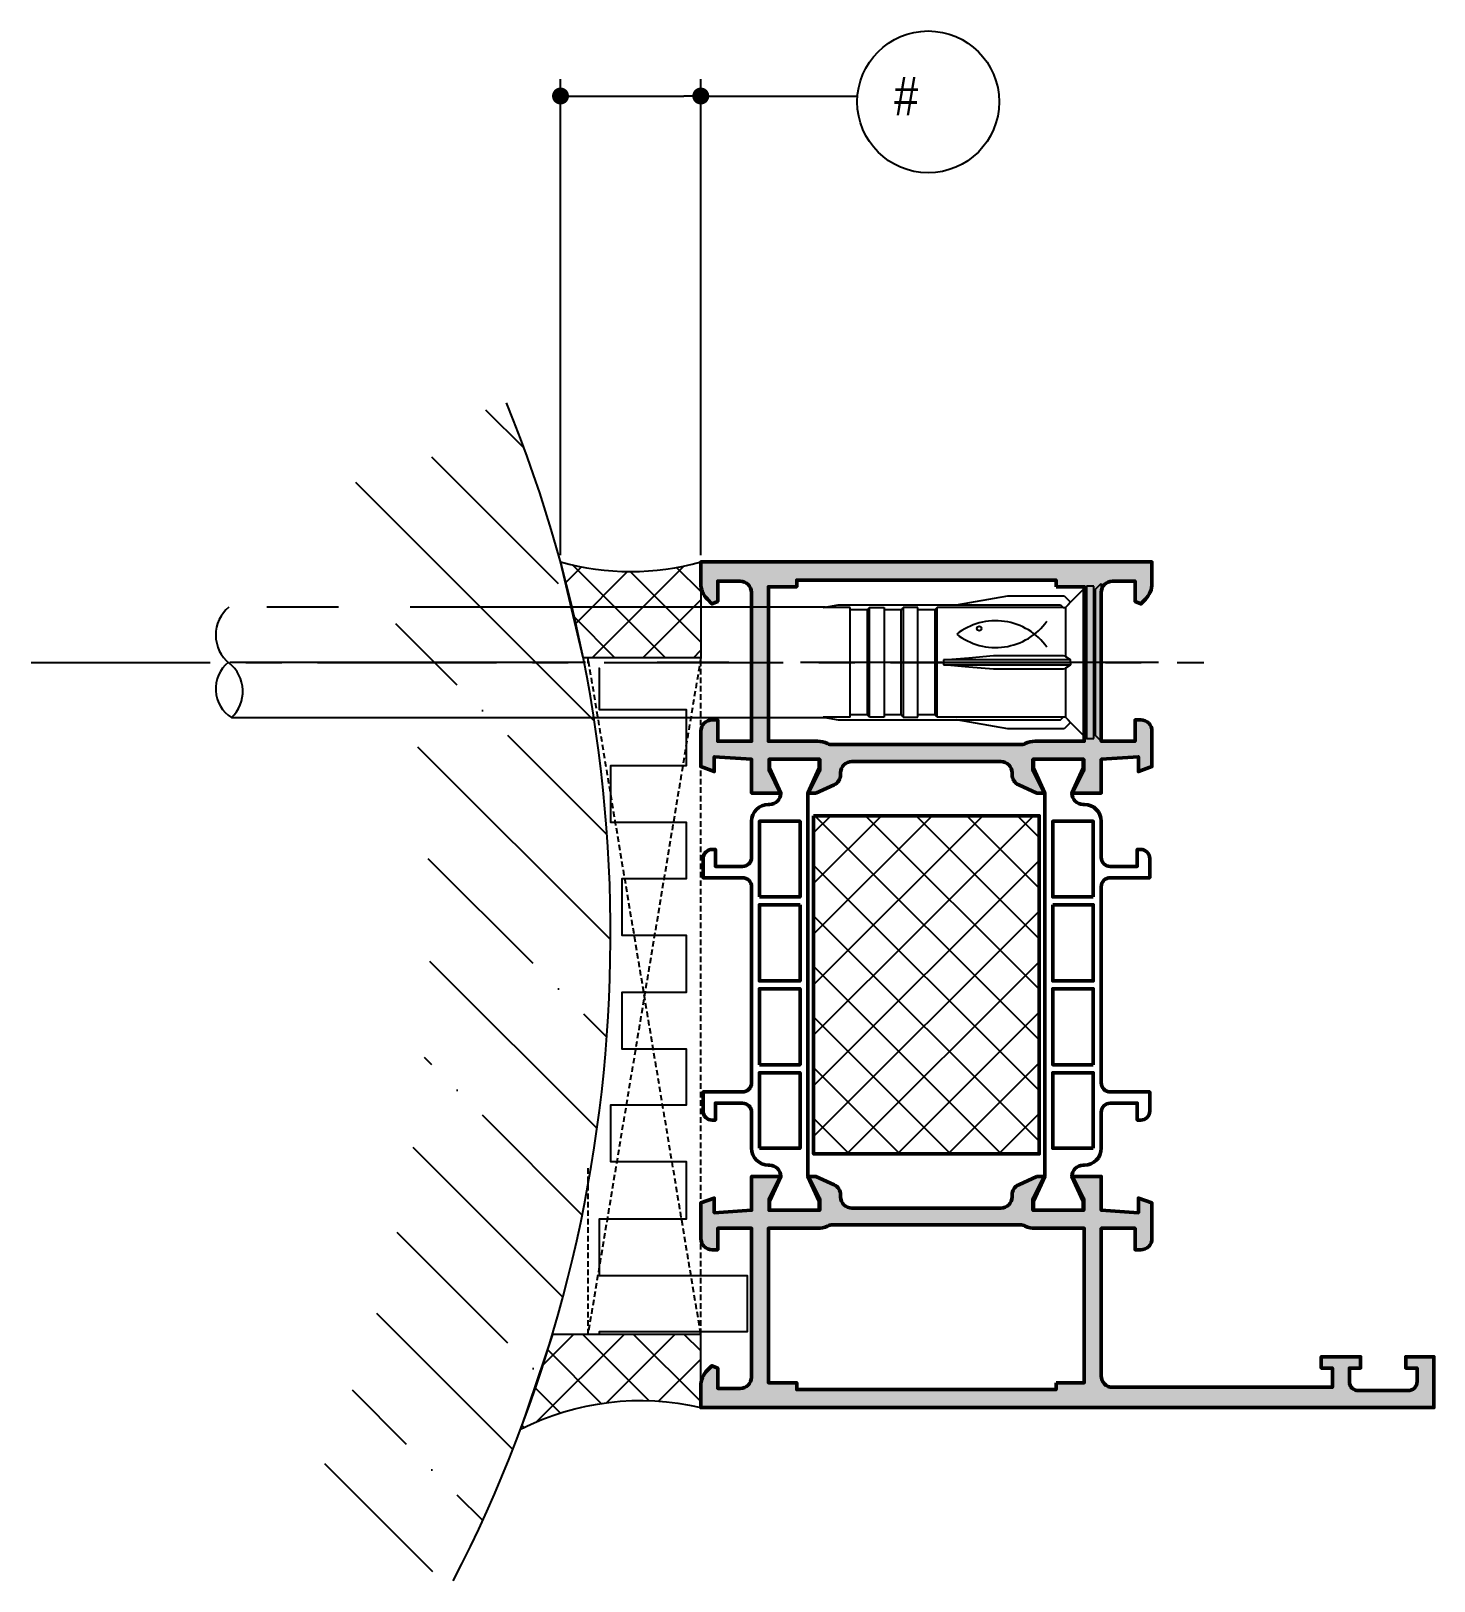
# Model space of a CAD drawing. Header units: millimetres. Extents: x -1598 to 10110, y -2803 to 662.
# Drawn here: x 1770.8 to 1895.1, y -453.3 to -315.8 of the extents above; entities that cross this region are included whole.
import ezdxf

# ---------------------------------------------------------------- set-up
doc = ezdxf.new("R2010")
doc.units = ezdxf.units.MM
doc.header["$PDMODE"] = 3
doc.header["$PDSIZE"] = -2
doc.linetypes.add('CENTER', pattern=[50.800000000000004, 31.75, -6.35, 6.35, -6.35])
doc.linetypes.add('VERDECKT', pattern=[0.75, 0.5, -0.25])
for name, color, linetype, lineweight in [('AM_5', 3, 'Continuous', 25), ('AM_S', 80, 'Continuous', 50), ('AM_SP', 3, 'Continuous', 50), ('Docu-AM_8', 1, 'Continuous', 25)]:
    doc.layers.add(name, color=color, linetype=linetype, lineweight=lineweight)
for name, color, linetype in [('CENT_25', 3, 'CENTER'), ('CONST25', 3, 'Continuous'), ('CONST35', 3, 'Continuous'), ('HIDE_25', 3, 'VERDECKT')]:
    doc.layers.add(name, color=color, linetype=linetype)
doc.styles.add('BEMSTIL', font='8SIMPLEX.SHX', dxfattribs={"width": 0.85})
doc.dimstyles.new('Dok-1zu2-PUNKT$0', dxfattribs={"dimscale": 0.5, "dimtxt": 3.4, "dimasz": 1.5, "dimexe": 1.5, "dimexo": 0.6, "dimgap": 1.5, "dimtad": 0, "dimlfac": 2, "dimdsep": 46, "dimtxsty": 'BEMSTIL', "dimblk": 'PUNKT', "dimblk1": 'PUNKT', "dimblk2": 'PUNKT', "dimcen": 0, "dimclrd": 3, "dimclre": 3, "dimclrt": 3, "dimadec": 0, "dimazin": 0, "dimtfac": 0.7, "dimtofl": 0, "dimtmove": 0, "dimatfit": 3, "dimfxl": 1, "dimtolj": 1, "dimarcsym": 0})
pattern_1 = [(45, (901.034404487292, -608.3976626394715), (-2.245064030267288, 2.245064030267288), []), (135, (901.034404487292, -608.3976626394715), (-2.245064030267288, -2.245064030267288), [])]

# ---------------------------------------------------------------- blocks, each defined once
blk = doc.blocks.new('BLOCK12_35_35_19_3_2008_8')
at = {"color": 3, "linetype": 'Continuous'}
blk.add_circle((-9.5, 3), 0.1999999999999993, dxfattribs=at)
for centre, start, end in [((-8.051616060009906, -1.912329113112264), 35.63071488546843, 128.0088253495377), ((-8.051616060009906, 6.912329113112264), 231.9911746504623, 324.3692851145316)]:
    blk.add_arc(centre, 5.6, start, end, dxfattribs=at)
blk = doc.blocks.new('PUNKT')
at = {"color": 0, "linetype": 'Continuous'}
blk.add_line((-0.5, 0), (-1, 0), dxfattribs=at)
at = {"color": 0, "linetype": 'Continuous', "const_width": 0.5}
blk.add_lwpolyline([(-0.25, 0, 1), (0.25, 0, 1)], format="xyb", close=True, dxfattribs=at)
blk = doc.blocks.new('*D69')
at = {"layer": 'AM_5', "color": 3, "lineweight": -2, "transparency": 16777216}
for p, q in [((1817.699739653854, -362.3416762078207), (1817.699739653854, -320.111498520232)), ((1830.135292490499, -362.3416762069103), (1830.135292490499, -320.111498520232)), ((1819.199739653854, -321.611498520232), (1828.635292490499, -321.611498520232)), ((1830.135292490499, -321.611498520232), (1843.964880683518, -321.611498520232))]:
    blk.add_line(p, q, dxfattribs=at)
at = {"layer": 'Defpoints', "color": 0, "transparency": 16777216}
for p in [(1830.135292490499, -321.611498520232), (1817.699739653854, -362.9416762078208), (1830.135292490499, -362.9416762069104)]:
    blk.add_point(p, dxfattribs=at)
at = {"layer": 'AM_5', "color": 3, "lineweight": -2, "transparency": 16777216, "xscale": 1.5, "yscale": 1.5, "zscale": 1.5, "rotation": 180}
blk.add_blockref('PUNKT', (1817.699739653854, -321.611498520232), dxfattribs=at)
at = {"layer": 'AM_5', "color": 3, "lineweight": -2, "transparency": 16777216, "xscale": 1.5, "yscale": 1.5, "zscale": 1.5}
blk.add_blockref('PUNKT', (1830.135292490499, -321.611498520232), dxfattribs=at)
at = {"layer": 'AM_5', "color": 3, "transparency": 16777216, "insert": (1847.804404493041, -321.611498520232), "char_height": 3.4, "attachment_point": 5, "style": 'BEMSTIL'}
blk.add_mtext('\\A1; #', dxfattribs=at)
blk = doc.blocks.new('B-4090112_docu_wos')
at = {"layer": 'Docu-AM_8'}
h = blk.add_hatch(dxfattribs=at)
h.set_pattern_fill('ANSI37', color=256, style=0)
h.set_pattern_definition([(45, (0, 0), (-2.245064030267288, 2.245064030267288), []), (135, (0, 0), (-2.245064030267288, -2.245064030267288), [])])
h.paths.add_polyline_path([(30, 0), (30, 19.99999999999999), (1.291895883200182e-15, 20), (0, 0)])
at = {"layer": 'AM_S'}
blk.add_lwpolyline([(30, 0), (0, 0), (1.291895883200182e-15, 20), (30, 19.99999999999999), (30, 0)], close=True, dxfattribs=at)
blk = doc.blocks.new('B-1311073_docu_wos')
at = {"layer": 'Docu-AM_8'}
h = blk.add_hatch(color=256, dxfattribs=at)
edge = h.paths.add_edge_path()
edge.add_line((20.49999999999999, 29.79999999999998), (20.49999999999998, 30.49999999999998))
edge.add_line((20.49999999999998, 30.49999999999998), (18.29999999999999, 29.49999999999997))
edge.add_line((18.29999999999999, 29.49999999999997), (17.49999999999998, 29.49999999999997))
edge.add_line((17.49999999999998, 29.49999999999997), (17.49999999999999, 33.89999999999998))
edge.add_line((17.49999999999999, 33.89999999999998), (18.29999999999999, 33.89999999999998))
edge.add_line((18.29999999999999, 33.89999999999998), (20.49999999999999, 32.89999999999998))
edge.add_line((20.49999999999999, 32.89999999999998), (20.49999999999999, 35.49999899999997))
edge.add_line((20.49999999999999, 35.49999899999997), (17.49999999999999, 35.49999999999983))
edge.add_line((17.49999999999999, 35.49999999999983), (17.27926256615403, 38.80000000000002))
edge.add_line((17.27926256615403, 38.80000000000002), (18.5856296013484, 38.80000000000001))
edge.add_line((18.5856296013484, 38.80000000000001), (18.14886532022895, 40.00000000000001))
edge.add_line((18.14886532022895, 40.00000000000001), (15, 40))
edge.add_arc((15, 39), 0.9999999999999999, 90, 180)
edge.add_line((14, 39), (14, 38.5))
edge.add_line((14, 38.5), (15.9, 38.5))
edge.add_line((15.9, 38.5), (15.9, 35.5))
edge.add_line((15.9, 35.5), (2.799999999999999, 35.5))
edge.add_arc((2.799999999999999, 36.5), 0.9999999999999999, 180, 270, ccw=False)
edge.add_line((1.799999999999999, 36.5), (1.799999999999999, 55.99999999999999))
edge.add_line((1.799999999999999, 55.99999999999999), (3.500000000000009, 55.99999999999999))
edge.add_line((3.500000000000009, 55.99999999999999), (3.500000000000002, 54.99999999999999))
edge.add_line((3.500000000000002, 54.99999999999999), (4.500000000000002, 54.99999999999999))
edge.add_line((4.500000000000002, 54.99999999999999), (4.500000000000002, 58.49999999999999))
edge.add_line((4.500000000000002, 58.49999999999999), (3.499999999999995, 58.49999999999999))
edge.add_line((3.499999999999995, 58.49999999999999), (3.500000000000002, 57.5))
edge.add_line((3.500000000000002, 57.5), (2.300000000000006, 57.49999999999999))
edge.add_arc((2.300000000000006, 58.3), 0.8000000000000043, 180, 270, ccw=False)
edge.add_line((1.500000000000002, 58.3), (1.500000000000002, 62.7))
edge.add_arc((2.299999999999992, 62.7), 0.79999999999999, 89.9999999999996, 180, ccw=False)
edge.add_line((2.299999999999998, 63.49999999999999), (3.500000000000002, 63.49999999999999))
edge.add_line((3.500000000000002, 63.49999999999999), (3.499999999999995, 62.49999999999999))
edge.add_line((3.499999999999995, 62.49999999999999), (4.500000000000002, 62.49999999999999))
edge.add_line((4.500000000000002, 62.49999999999999), (4.500000000000002, 65))
edge.add_line((4.500000000000002, 65), (1.77635683940025e-15, 65))
edge.add_line((1.868205349336302e-15, 65), (-4.97682981828674e-15, 0))
edge.add_line((-4.97682981828674e-15, 1.224646799147353e-16), (1.895836943965686, -2.220446049250313e-16))
edge.add_arc((1.895836943965686, 1.999999999999984), 1.999999999999984, 270, 314.999999999996)
edge.add_line((3.31005050633867, 0.5857864376268004), (3.712132034355945, 0.9878679656440175))
edge.add_line((3.712132034355945, 0.9878679656440175), (3.499999999999994, 1.5))
edge.add_line((3.499999999999994, 1.5), (1.699999999999983, 1.5))
edge.add_line((1.699999999999983, 1.5), (1.699999999999984, 3.5))
edge.add_arc((2.699999999999984, 3.5), 1, 90, 180, ccw=False)
edge.add_line((2.699999999999984, 4.5), (15.90000000000001, 4.5))
edge.add_line((15.90000000000001, 4.5), (15.89999999999997, 1.5))
edge.add_line((15.89999999999997, 1.5), (13.99999999999999, 1.5))
edge.add_line((13.99999999999999, 1.5), (13.99999999999999, 1))
edge.add_arc((14.99999999999999, 0.9999999999999999), 1, 180, 270)
edge.add_line((14.99999999999999, 0), (18.14886532022897, -7.129713486264677e-15))
edge.add_line((18.14886532022897, -7.129713486264677e-15), (18.58562960134843, 1.199999999999989))
edge.add_line((18.58562960134843, 1.199999999999989), (17.27926256615406, 1.199999999999982))
edge.add_line((17.27926256615406, 1.199999999999982), (17.50000000000001, 4.500000000000171))
edge.add_line((17.50000000000001, 4.500000000000171), (20.50000000000001, 4.500001000000026))
edge.add_line((20.50000000000001, 4.500001000000026), (20.50000000000001, 7.100000000000023))
edge.add_line((20.50000000000001, 7.100000000000023), (18.30000000000001, 6.100000000000023))
edge.add_line((18.30000000000001, 6.100000000000023), (17.50000000000001, 6.100000000000023))
edge.add_line((17.50000000000001, 6.100000000000023), (17.5, 10.50000000000003))
edge.add_line((17.5, 10.50000000000003), (18.30000000000001, 10.50000000000003))
edge.add_line((18.30000000000001, 10.50000000000003), (20.5, 9.500000000000021))
edge.add_line((20.5, 9.500000000000021), (20.50000000000001, 10.19999999999998))
edge.add_line((20.50000000000001, 10.19999999999998), (19.76645320713583, 11.81380294430118))
edge.add_arc((18.85608672967322, 11.4), 1.000000000000001, 24.44395478041648, 90)
edge.add_line((18.85608672967322, 12.4), (18.7, 12.4))
edge.add_arc((18.7, 13.4), 0.9999999999999999, 180, 270, ccw=False)
edge.add_line((17.7, 13.4), (17.7, 26.6))
edge.add_arc((18.7, 26.6), 1, 90, 180, ccw=False)
edge.add_line((18.7, 27.6), (18.85608672967322, 27.6))
edge.add_arc((18.85608672967322, 28.6), 0.9999999999999984, 270.0000000000002, 335.5560452195836)
edge.add_line((19.76645320713583, 28.18619705569882), (20.49999999999999, 29.79999999999998))
edge = h.paths.add_edge_path(flags=16)
edge.add_line((2.2, 31.5), (1.6, 31.5))
edge.add_line((1.6, 31.5), (1.6, 8.5))
edge.add_line((1.6, 8.5), (2.199999999999999, 8.5))
edge.add_line((2.199999999999999, 8.5), (2.199999999999999, 6))
edge.add_line((2.199999999999999, 6), (15.9, 5.999999999999998))
edge.add_line((15.9, 5.999999999999998), (15.89999999999999, 10.34999999999999))
edge.add_arc((17.95, 10.34999999999999), 2.050000000000011, 154.3743954472936, 180.0000000000001, ccw=False)
edge.add_arc((15.2, 11.6690905958273), 1, 334.3743954472938, 360)
edge.add_line((16.2, 11.6690905958273), (16.2, 28.33090940417272))
edge.add_arc((15.19999999999999, 28.33090940417271), 1.000000000000007, 2.035554996136636e-13, 25.62560455270624)
edge.add_arc((17.95, 29.65000000000002), 2.050000000000004, 179.9999999999999, 205.6256045527061, ccw=False)
edge.add_line((15.89999999999999, 29.65000000000002), (15.9, 34))
edge.add_line((15.9, 34), (2.199999999999999, 34))
edge.add_line((2.199999999999999, 34), (2.2, 31.5))
h = blk.add_hatch(color=256, dxfattribs=at)
edge = h.paths.add_edge_path()
edge.add_line((54.49999999999998, 10.2), (55.23354679286415, 11.81380294430117))
edge.add_arc((56.14391327032675, 11.39999999999999), 1.000000000000002, 450.00000000000125, 515.5560452195837, ccw=False)
edge.add_line((56.14391327032673, 12.39999999999999), (56.29999999999998, 12.4))
edge.add_arc((56.29999999999995, 13.4), 1.000000000000001, 270.0000000000013, 360)
edge.add_line((57.29999999999995, 13.4), (57.29999999999996, 26.6))
edge.add_arc((56.29999999999996, 26.6), 0.9999999999999996, 360, 450)
edge.add_line((56.29999999999996, 27.6), (56.14391327032676, 27.6))
edge.add_arc((56.14391327032676, 28.6), 0.9999999999999997, 204.4439547804164, 270.00000000000006, ccw=False)
edge.add_line((55.23354679286415, 28.18619705569882), (54.49999999999999, 29.79999999999998))
edge.add_line((54.49999999999999, 29.79999999999998), (54.49999999999999, 30.49999999999998))
edge.add_line((54.49999999999999, 30.49999999999998), (56.69999999999998, 29.49999999999997))
edge.add_line((56.69999999999998, 29.49999999999997), (57.49999999999999, 29.49999999999997))
edge.add_line((57.49999999999999, 29.49999999999997), (57.49999999999999, 33.89999999999998))
edge.add_line((57.49999999999999, 33.89999999999998), (56.69999999999998, 33.89999999999998))
edge.add_line((56.69999999999998, 33.89999999999998), (54.49999999999999, 32.89999999999998))
edge.add_line((54.49999999999999, 32.89999999999998), (54.49999999999999, 35.49999899999997))
edge.add_line((54.49999999999999, 35.49999899999997), (57.49999999999999, 35.49999999999983))
edge.add_line((57.49999999999999, 35.49999999999983), (57.72073743384594, 38.80000000000003))
edge.add_line((57.72073743384594, 38.80000000000003), (56.41437039865157, 38.80000000000001))
edge.add_line((56.41437039865157, 38.80000000000001), (56.85113467977102, 40.00000000000001))
edge.add_line((56.85113467977102, 40.00000000000001), (59.99999999999996, 40))
edge.add_arc((59.99999999999996, 39), 1, 360, 450, ccw=False)
edge.add_line((60.99999999999996, 39), (60.99999999999996, 38.5))
edge.add_line((60.99999999999996, 38.5), (59.09999999999998, 38.5))
edge.add_line((59.09999999999998, 38.5), (59.09999999999994, 35.5))
edge.add_line((59.09999999999994, 35.5), (72.29999999999997, 35.5))
edge.add_arc((72.29999999999997, 36.5), 0.9999999999999999, 270, 360)
edge.add_line((73.29999999999997, 36.5), (73.29999999999997, 38.5))
edge.add_line((73.29999999999997, 38.5), (71.49999999999996, 38.5))
edge.add_line((71.49999999999996, 38.5), (71.28786796564401, 39.01213203435598))
edge.add_line((71.28786796564401, 39.01213203435598), (71.68994949366129, 39.4142135623732))
edge.add_arc((73.10416305603427, 38.00000000000001), 1.999999999999983, 450, 494.999999999996, ccw=False)
edge.add_line((73.10416305603427, 40), (74.99999999999996, 40))
edge.add_line((74.99999999999996, 40), (74.99999999999996, 0))
edge.add_line((74.99999999999996, -2.664535259100376e-15), (73.10416305603427, -2.664535259100376e-15))
edge.add_arc((73.10416305603427, 1.99999999999998), 1.999999999999982, 225.000000000004, 269.99999999999994, ccw=False)
edge.add_line((71.68994949366127, 0.5857864376267985), (71.287867965644, 0.987867965644015))
edge.add_line((71.28786796564401, 0.987867965644015), (71.49999999999996, 1.499999999999997))
edge.add_line((71.49999999999996, 1.499999999999997), (73.29999999999997, 1.499999999999997))
edge.add_line((73.29999999999997, 1.499999999999997), (73.29999999999997, 3.499999999999997))
edge.add_arc((72.29999999999997, 3.499999999999997), 1, 360, 450)
edge.add_line((72.29999999999997, 4.499999999999997), (59.09999999999994, 4.500000000000001))
edge.add_line((59.09999999999994, 4.500000000000001), (59.09999999999998, 1.499999999999997))
edge.add_line((59.09999999999998, 1.499999999999997), (60.99999999999995, 1.499999999999997))
edge.add_line((60.99999999999996, 1.499999999999997), (60.99999999999996, 0.9999999999999973))
edge.add_arc((59.99999999999996, 0.9999999999999973), 1, 270, 360, ccw=False)
edge.add_line((59.99999999999996, -2.664535259100376e-15), (56.85113467977102, -9.769962616701378e-15))
edge.add_line((56.85113467977102, -9.769962616701378e-15), (56.41437039865157, 1.19999999999999))
edge.add_line((56.41437039865157, 1.19999999999999), (57.72073743384594, 1.199999999999975))
edge.add_line((57.72073743384594, 1.199999999999975), (57.49999999999999, 4.500000000000171))
edge.add_line((57.49999999999999, 4.500000000000171), (54.49999999999999, 4.500001000000027))
edge.add_line((54.49999999999999, 4.500001000000027), (54.49999999999999, 7.100000000000024))
edge.add_line((54.49999999999999, 7.100000000000024), (56.69999999999998, 6.100000000000024))
edge.add_line((56.69999999999998, 6.100000000000024), (57.49999999999999, 6.100000000000024))
edge.add_line((57.49999999999999, 6.100000000000024), (57.49999999999999, 10.50000000000003))
edge.add_line((57.49999999999999, 10.50000000000003), (56.69999999999998, 10.50000000000003))
edge.add_line((56.69999999999998, 10.50000000000003), (54.49999999999999, 9.500000000000014))
edge.add_line((54.49999999999999, 9.500000000000014), (54.49999999999998, 10.2))
edge = h.paths.add_edge_path(flags=0)
edge.add_line((72.79999999999995, 31.5), (73.39999999999996, 31.5))
edge.add_line((73.39999999999996, 31.5), (73.39999999999996, 8.5))
edge.add_line((73.39999999999996, 8.5), (72.79999999999995, 8.5))
edge.add_line((72.79999999999995, 8.5), (72.79999999999995, 6))
edge.add_line((72.79999999999995, 6.000000000000001), (59.09999999999995, 6.000000000000001))
edge.add_line((59.09999999999995, 6.000000000000001), (59.09999999999995, 10.35))
edge.add_arc((57.04999999999995, 10.35), 2.050000000000007, 359.9999999999999, 385.625604552706)
edge.add_arc((59.79999999999995, 11.6690905958273), 0.9999999999999996, 180, 205.6256045527062, ccw=False)
edge.add_line((58.79999999999995, 11.6690905958273), (58.79999999999995, 28.33090940417271))
edge.add_arc((59.79999999999997, 28.3309094041727), 1.000000000000012, 514.3743954472939, 539.9999999999998, ccw=False)
edge.add_arc((57.04999999999995, 29.65), 2.050000000000002, 334.3743954472941, 360.0000000000001)
edge.add_line((59.09999999999996, 29.65000000000001), (59.09999999999995, 34))
edge.add_line((59.09999999999995, 34), (72.79999999999995, 34))
edge.add_line((72.79999999999995, 34), (72.79999999999995, 31.5))
at = {"layer": 'AM_S'}
for points in [[(20.49999999999999, 29.79999999999998), (20.49999999999998, 30.49999999999998), (18.29999999999999, 29.49999999999997), (17.49999999999998, 29.49999999999997), (17.49999999999999, 33.89999999999998), (18.29999999999999, 33.89999999999998), (20.49999999999999, 32.89999999999998), (20.49999999999999, 35.49999899999997), (17.49999999999999, 35.49999999999983), (17.27926256615403, 38.80000000000002), (18.5856296013484, 38.80000000000001), (18.14886532022895, 40.00000000000001), (15, 40, 0.4142135623730951), (14, 39), (14, 38.5), (15.9, 38.5), (15.9, 35.5), (2.799999999999999, 35.5, -0.4142135623730951), (1.799999999999999, 36.5), (1.799999999999999, 55.99999999999999), (3.500000000000009, 55.99999999999999), (3.500000000000002, 54.99999999999999), (4.500000000000002, 54.99999999999999), (4.500000000000002, 58.49999999999999), (3.499999999999995, 58.49999999999999), (3.500000000000002, 57.5), (2.300000000000006, 57.49999999999999, -0.4142135623730951), (1.500000000000002, 58.3), (1.500000000000002, 62.7, -0.414213562373097), (2.299999999999998, 63.49999999999999), (3.500000000000002, 63.49999999999999), (3.499999999999995, 62.49999999999999), (4.500000000000002, 62.49999999999999), (4.500000000000002, 65), (1.868205349336302e-15, 65), (-4.97682981828674e-15, 1.224646799147353e-16), (1.895836943965686, -2.220446049250313e-16, 0.1989123673796397), (3.31005050633867, 0.5857864376268004), (3.712132034355945, 0.9878679656440175), (3.499999999999994, 1.5), (1.699999999999983, 1.5), (1.699999999999984, 3.5, -0.414213562373095), (2.699999999999984, 4.5), (15.90000000000001, 4.5), (15.89999999999997, 1.5), (13.99999999999999, 1.5), (13.99999999999999, 1, 0.4142135623730951), (14.99999999999999, 0), (18.14886532022897, -7.129713486264677e-15), (18.58562960134843, 1.199999999999989), (17.27926256615406, 1.199999999999982), (17.50000000000001, 4.500000000000171), (20.50000000000001, 4.500001000000026), (20.50000000000001, 7.100000000000023), (18.30000000000001, 6.100000000000023), (17.50000000000001, 6.100000000000023), (17.5, 10.50000000000003), (18.30000000000001, 10.50000000000003), (20.5, 9.500000000000021), (20.50000000000001, 10.19999999999998), (19.76645320713583, 11.81380294430118, 0.2941076150573533), (18.85608672967322, 12.4), (18.7, 12.4, -0.4142135623730951), (17.7, 13.4), (17.7, 26.6, -0.4142135623730951), (18.7, 27.6), (18.85608672967322, 27.6, 0.2941076150573534), (19.76645320713583, 28.18619705569882), (20.49999999999999, 29.79999999999998)], [(54.49999999999998, 10.2), (55.23354679286415, 11.81380294430117, -0.2941076150573475), (56.14391327032673, 12.39999999999999), (56.29999999999998, 12.4, 0.4142135623730883), (57.29999999999995, 13.4), (57.29999999999996, 26.6, 0.4142135623730953), (56.29999999999996, 27.6), (56.14391327032676, 27.6, -0.2941076150573539), (55.23354679286415, 28.18619705569882), (54.49999999999999, 29.79999999999998), (54.49999999999999, 30.49999999999998), (56.69999999999998, 29.49999999999997), (57.49999999999999, 29.49999999999997), (57.49999999999999, 33.89999999999998), (56.69999999999998, 33.89999999999998), (54.49999999999999, 32.89999999999998), (54.49999999999999, 35.49999899999997), (57.49999999999999, 35.49999999999983), (57.72073743384594, 38.80000000000003), (56.41437039865157, 38.80000000000001), (56.85113467977102, 40.00000000000001), (59.99999999999996, 40, -0.4142135623730949), (60.99999999999996, 39), (60.99999999999996, 38.5), (59.09999999999998, 38.5), (59.09999999999994, 35.5), (72.29999999999997, 35.5, 0.4142135623730951), (73.29999999999997, 36.5), (73.29999999999997, 38.5), (71.49999999999996, 38.5), (71.28786796564401, 39.01213203435598), (71.68994949366129, 39.4142135623732, -0.1989123673796397), (73.10416305603427, 40), (74.99999999999996, 40), (74.99999999999996, -2.664535259100376e-15), (73.10416305603427, -2.664535259100376e-15, -0.1989123673796396), (71.68994949366127, 0.5857864376267985), (71.28786796564401, 0.987867965644015), (71.49999999999996, 1.499999999999997), (73.29999999999997, 1.499999999999997), (73.29999999999997, 3.499999999999997, 0.4142135623730951), (72.29999999999997, 4.499999999999997), (59.09999999999994, 4.500000000000001), (59.09999999999998, 1.499999999999997), (60.99999999999996, 1.499999999999997), (60.99999999999996, 0.9999999999999973, -0.4142135623730951), (59.99999999999996, -2.664535259100376e-15), (56.85113467977102, -9.769962616701378e-15), (56.41437039865157, 1.19999999999999), (57.72073743384594, 1.199999999999975), (57.49999999999999, 4.500000000000171), (54.49999999999999, 4.500001000000027), (54.49999999999999, 7.100000000000024), (56.69999999999998, 6.100000000000024), (57.49999999999999, 6.100000000000024), (57.49999999999999, 10.50000000000003), (56.69999999999998, 10.50000000000003), (54.49999999999999, 9.500000000000014), (54.49999999999998, 10.2)], [(2.2, 31.5), (1.6, 31.5), (1.6, 8.5), (2.199999999999999, 8.5), (2.199999999999999, 6), (15.9, 5.999999999999998), (15.89999999999999, 10.34999999999999, -0.112281100065257), (16.1016393442623, 11.23660187588393, 0.1122811000652558), (16.2, 11.6690905958273), (16.2, 28.33090940417272, 0.112281100065255), (16.10163934426229, 28.7633981241161, -0.1122811000652554), (15.89999999999999, 29.65000000000002), (15.9, 34), (2.199999999999999, 34), (2.2, 31.5)], [(72.79999999999995, 31.5), (73.39999999999996, 31.5), (73.39999999999996, 8.5), (72.79999999999995, 8.5), (72.79999999999995, 6.000000000000001), (59.09999999999995, 6.000000000000001), (59.09999999999996, 10.35, 0.1122811000652553), (58.89836065573766, 11.23660187588392, -0.1122811000652559), (58.79999999999995, 11.6690905958273), (58.79999999999995, 28.33090940417271, -0.1122811000652545), (58.89836065573766, 28.76339812411609, 0.1122811000652546), (59.09999999999996, 29.65000000000001), (59.09999999999995, 34), (72.79999999999995, 34), (72.79999999999995, 31.5)]]:
    blk.add_lwpolyline(points, format="xyb", close=True, dxfattribs=at)
at = {"layer": 'AM_SP'}
for points in [[(54.5, 32.89999999999998), (54.5, 32.9497840575384), (56.5, 33.94999999999998), (57.49999999999999, 33.94999999999999), (57.49999999999999, 29.44999999999999), (56.50000000000001, 29.44999999999998), (54.5, 30.45021594246158), (54.5, 30.49999999999999), (20.49999999999998, 30.49999999999999), (20.49999999999998, 30.45021594246158), (18.49999999999996, 29.44999999999998), (17.49999999999999, 29.44999999999999), (17.49999999999999, 33.94999999999999), (18.49999999999998, 33.94999999999998), (20.49999999999998, 32.9497840575384), (20.49999999999998, 32.89999999999999, 0.4142135623730951), (21.49999999999998, 33.89999999999999), (21.49999999999998, 33.99999999999999, -0.4142135623730951), (22.99999999999998, 35.49999999999999), (26.19999999999997, 35.49999999999999, 0.4142135623730955), (26.99999999999997, 36.29999999999999), (26.99999999999997, 38.69999999999998), (25.49999999999997, 38.69999999999998), (25.49999999999997, 38.99999999999999, -0.4142135623730959), (26.29999999999997, 39.79999999999998), (27.99999999999997, 39.79999999999998), (27.99999999999997, 36.29999999999999, 0.4142135623730954), (28.79999999999997, 35.49999999999999), (46.19999999999996, 35.49999999999999, 0.4142135623730954), (46.99999999999996, 36.29999999999999), (46.99999999999997, 39.79999999999998), (48.69999999999996, 39.79999999999998, -0.4142135623730963), (49.49999999999996, 38.99999999999999), (49.49999999999998, 38.69999999999998), (47.99999999999996, 38.69999999999998), (47.99999999999997, 36.29999999999998, 0.414213562373095), (48.79999999999997, 35.49999999999999), (51.99999999999996, 35.49999999999999, -0.4142135623730951), (53.49999999999996, 33.99999999999999), (53.49999999999996, 33.89999999999999, 0.4142135623730951), (54.5, 32.89999999999998)], [(54.50000000000003, 7.100000000000014), (54.50000000000003, 7.050215942461598), (56.50000000000003, 6.050000000000018), (57.50000000000001, 6.050000000000014), (57.50000000000001, 10.55000000000001), (56.50000000000004, 10.55000000000002), (54.50000000000003, 9.549784057538425), (54.50000000000003, 9.500000000000014), (20.5, 9.500000000000014), (20.5, 9.549784057538425), (18.49999999999998, 10.55000000000002), (17.50000000000001, 10.55000000000001), (17.50000000000001, 6.050000000000014), (18.5, 6.050000000000018), (20.5, 7.050215942461598), (20.5, 7.100000000000009, -0.4142135623730951), (21.5, 6.100000000000009), (21.5, 6.000000000000014, 0.4142135623730951), (23, 4.500000000000014), (26.19999999999999, 4.500000000000014, -0.4142135623730955), (26.99999999999999, 3.700000000000013), (26.99999999999999, 1.300000000000018), (25.49999999999999, 1.300000000000016), (25.49999999999999, 1.000000000000014, 0.4142135623730959), (26.29999999999999, 0.2000000000000135), (27.99999999999999, 0.2000000000000171), (27.99999999999999, 3.700000000000013, -0.4142135623730954), (28.79999999999999, 4.500000000000012), (46.19999999999999, 4.500000000000012, -0.4142135623730954), (46.99999999999999, 3.700000000000013), (46.99999999999999, 0.2000000000000171), (48.69999999999998, 0.2000000000000135, 0.4142135623730963), (49.49999999999999, 1.000000000000014), (49.5, 1.300000000000017), (47.99999999999999, 1.300000000000018), (47.99999999999999, 3.700000000000014, -0.414213562373095), (48.8, 4.500000000000012), (51.99999999999999, 4.500000000000014, 0.4142135623730951), (53.49999999999999, 6.000000000000014), (53.49999999999999, 6.100000000000009, -0.4142135623730951), (54.50000000000003, 7.100000000000014)]]:
    blk.add_lwpolyline(points, format="xyb", close=True, dxfattribs=at)
for points in [[(22.99999999999996, 34.79999999999998), (29.69999999999996, 34.79999999999998), (29.69999999999997, 31.19999999999998), (22.99999999999996, 31.19999999999999), (22.99999999999996, 34.79999999999998)], [(30.39999999999997, 34.79999999999998), (37.14999999999996, 34.79999999999998), (37.14999999999997, 31.19999999999998), (30.39999999999996, 31.19999999999999), (30.39999999999997, 34.79999999999998)], [(44.59999999999997, 31.19999999999998), (37.84999999999997, 31.19999999999999), (37.84999999999997, 34.79999999999999), (44.59999999999997, 34.79999999999998), (44.59999999999997, 31.19999999999998)], [(45.29999999999997, 34.79999999999998), (51.99999999999997, 34.79999999999998), (51.99999999999997, 31.19999999999998), (45.29999999999997, 31.19999999999999), (45.29999999999997, 34.79999999999998)], [(22.99999999999999, 5.200000000000014), (29.69999999999999, 5.200000000000014), (29.69999999999999, 8.800000000000017), (22.99999999999999, 8.800000000000017), (22.99999999999999, 5.200000000000014)], [(30.39999999999999, 5.200000000000014), (37.14999999999999, 5.200000000000014), (37.14999999999999, 8.800000000000017), (30.39999999999998, 8.800000000000017), (30.39999999999999, 5.200000000000014)], [(44.59999999999999, 8.800000000000017), (37.84999999999999, 8.800000000000017), (37.84999999999999, 5.200000000000014), (44.59999999999999, 5.200000000000014), (44.59999999999999, 8.800000000000017)], [(45.29999999999998, 5.200000000000014), (51.99999999999999, 5.200000000000014), (51.99999999999999, 8.800000000000017), (45.3, 8.800000000000017), (45.29999999999998, 5.200000000000014)]]:
    blk.add_lwpolyline(points, close=True, dxfattribs=at)

msp = doc.modelspace()

# ---------------------------------------------------------------- hatches: boundary and pattern name
at = {"layer": 'CONST25'}
h = msp.add_hatch(dxfattribs=at)
h.set_pattern_fill('ANSI35', color=256, scale=2, angle=90, style=0)
h.set_pattern_definition([(135, (1586.268359791459, -825.1212333715594), (-8.980256121069154, -8.980256121069152), []), (135, (1586.268359791459, -816.14097337156), (-8.980256121069154, -8.980256121069152), [15.875, -3.175, 0, -3.175])])
h.paths.add_polyline_path([(1794.890972492635, -447.2263889064661), (1808.184604522923, -453.3250622689356, 0.2193084050187273), (1812.908130725395, -348.809475160785), (1798.852907864678, -353.8652624313463, -0.1963198809523155)])
h = msp.add_hatch(dxfattribs=at)
h.set_pattern_fill('ANSI37', color=256, style=0)
h.set_pattern_definition(pattern_1)
h.paths.add_polyline_path([(1830.135292490499, -362.9416762069104, -0.1366821386242161), (1817.699739653854, -362.9416762078208, -0.01744583447504731), (1819.707107404716, -371.4277509392622), (1830.135292490499, -371.4277509392622)])
h = msp.add_hatch(dxfattribs=at)
h.set_pattern_fill('ANSI37', color=256, style=0)
h.set_pattern_definition(pattern_1)
edge = h.paths.add_edge_path()
edge.add_line((1830.134404492022, -431.4556014524914), (1816.98331381296, -431.4556014524915))
edge.add_arc((1697.134404487292, -395.9416755438005), 125.0000000000001, 339.4324523665711, 343.4942595452921, ccw=False)
edge.add_arc((1824.765836220963, -460.7150134502398), 23.39777660011493, 76.73320250539768, 116.93606430310169, ccw=False)
edge.add_line((1830.135292490499, -437.9416762069104), (1830.134404492021, -431.455601452491))

# ---------------------------------------------------------------- linework, layer by layer
at = {"layer": 'AM_5', "color": 3}
msp.add_circle((1850.295474231818, -322.1310661532142), 6.287769995795225, dxfattribs=at)
at = {"layer": 'CENT_25', "ltscale": 0.5}
msp.add_line((1770.757682185134, -371.84167620691), (1874.725693142546, -371.84167620691), dxfattribs=at)
at = {"layer": 'CENT_25'}
for points in [[(1836.109121476092, -366.9416762069104), (1788.307523117869, -366.9416762069104)], [(1870.720569793282, -371.8416763971008), (1788.390327407026, -371.8416763971008)]]:
    msp.add_lwpolyline(points, dxfattribs=at)
at = {"layer": 'CONST25', "color": 3, "linetype": 'Continuous'}
for p, q in [((1862.913826490499, -366.49892820691), (1864.321078490499, -365.0916762069109)), ((1864.321078490499, -365.0916762069109), (1864.321078490499, -378.5916762069109)), ((1864.985292490499, -365.0916762069109), (1864.321078490499, -365.0916762069109)), ((1864.985292490499, -365.4916762069105), (1865.635292490499, -364.8416762069109)), ((1864.985292490499, -378.5916762069109), (1864.985292490499, -365.0916762069109)), ((1865.135292490499, -378.3416762069109), (1865.135292490499, -365.3416762069109)), ((1865.635292490499, -364.8416762069109), (1865.635292490499, -378.8416762069109)), ((1841.185291490499, -366.9416762069104), (1836.109121476092, -366.9416762069104)), ((1840.976172490499, -366.9785492069104), (1842.319548490499, -366.7416762069105)), ((1843.385291490499, -366.9785492069104), (1840.976172490499, -366.9785492069104)), ((1842.319548490499, -366.7416762069105), (1857.426564490499, -366.7416762069105)), ((1843.385291490499, -376.7048032069105), (1843.385291490499, -366.9785492069104)), ((1845.0852924905, -366.9785492069104), (1844.885291490499, -367.1801312069101)), ((1845.0852924905, -376.7048032069105), (1845.0852924905, -366.9785492069104)), ((1845.0852924905, -366.9785492069104), (1846.385291490499, -366.9785492069104)), ((1846.385291490499, -366.9785492069104), (1846.385291490499, -376.7048032069105)), ((1847.885291490499, -367.1801312069101), (1848.0852924905, -366.9785492069104)), ((1849.385293490499, -366.9785492069104), (1848.0852924905, -366.9785492069104)), ((1848.0852924905, -366.9785492069104), (1848.0852924905, -376.7048032069105)), ((1849.385293490499, -376.7048032069105), (1849.385293490499, -366.9785492069104)), ((1851.085293490499, -366.9785492069104), (1850.885293490499, -367.1801312069101)), ((1862.262076490499, -366.9785492069104), (1851.0852924905, -366.9785492069104)), ((1851.085293490499, -376.7048032069105), (1851.085293490499, -366.9785492069104)), ((1852.819548490499, -366.7416762069105), (1857.356573490499, -365.9416762069104)), ((1857.356573490499, -365.9416762069104), (1862.356573490499, -365.9416762069104)), ((1857.426564490499, -366.7416762069105), (1862.025202490499, -366.7416762069105)), ((1862.025202490499, -366.7416762069105), (1862.262076490499, -366.9785492069104)), ((1862.262076490499, -366.9785492069104), (1862.366399490499, -366.9742652069107)), ((1862.356573490499, -365.9416762069104), (1862.916236490499, -366.5013392069104)), ((1862.366399490499, -366.9742652069107), (1862.471078490499, -366.9702442069101)), ((1862.6936574905, -366.7357912069101), (1862.471078490499, -366.9702442069101)), ((1862.471078490499, -366.9702442069101), (1862.471078490499, -371.3133292069105)), ((1862.916236490499, -366.5013392069104), (1862.6936574905, -366.7357912069101)), ((1844.885290490499, -367.1801312069101), (1843.385290490499, -367.1801312069101)), ((1844.885291490499, -367.1801312069101), (1844.885291490499, -376.5032212069108)), ((1847.885291490499, -367.1801312069101), (1846.385291490499, -367.1801312069101)), ((1847.885291490499, -376.5032212069108), (1847.885291490499, -367.1801312069101)), ((1850.885293490499, -367.1801312069101), (1849.385293490499, -367.1801312069101)), ((1850.885293490499, -367.1801312069101), (1850.885293490499, -376.5032212069108)), ((1851.655468490499, -371.6147222069102), (1853.893271490499, -371.4278972069105)), ((1857.356573490499, -371.6147222069102), (1851.655468490499, -371.6147222069102)), ((1851.655468490499, -371.6147222069102), (1851.685292490499, -371.8416762069109)), ((1851.685292490499, -371.8416762069109), (1851.655468490499, -372.0686302069107)), ((1851.655468490499, -372.0686302069107), (1857.356573490499, -372.0686302069107)), ((1853.893271490499, -372.2554552069104), (1851.655468490499, -372.0686302069107)), ((1853.893271490499, -371.4278972069105), (1856.083189490499, -371.2416762069105)), ((1856.083189490499, -372.4416762069104), (1853.893271490499, -372.2554552069104)), ((1856.083189490499, -371.2416762069105), (1857.426564490499, -371.2416762069105)), ((1857.426564490499, -372.4416762069104), (1856.083189490499, -372.4416762069104)), ((1862.356573490499, -371.6147222069102), (1857.356573490499, -371.6147222069102)), ((1857.356573490499, -372.0686302069107), (1862.356573490499, -372.0686302069107)), ((1857.426564490499, -371.2416762069105), (1862.025202490499, -371.2416762069105)), ((1862.025202490499, -372.4416762069104), (1857.426564490499, -372.4416762069104)), ((1862.025202490499, -371.2416762069105), (1862.262076490499, -371.2416762069105)), ((1862.262076490499, -372.4416762069104), (1862.025202490499, -372.4416762069104)), ((1862.262076490499, -371.2416762069105), (1862.366399490499, -371.2774872069103)), ((1862.366399490499, -372.4058652069106), (1862.262076490499, -372.4416762069104)), ((1862.916236490499, -371.6147222069102), (1862.356573490499, -371.6147222069102)), ((1862.356573490499, -372.0686302069107), (1862.916236490499, -372.0686302069107)), ((1862.366399490499, -371.2774872069103), (1862.471078490499, -371.3133292069105)), ((1862.471078490499, -372.3700232069104), (1862.366399490499, -372.4058652069106)), ((1862.471078490499, -371.3133292069105), (1862.6936574905, -371.4640252069102)), ((1862.6936574905, -372.2193272069107), (1862.471078490499, -372.3700232069104)), ((1862.471078490499, -372.3700232069104), (1862.471078490499, -376.7131082069108)), ((1862.6936574905, -371.4640252069102), (1862.916236490499, -371.6147222069102)), ((1862.916236490499, -372.0686302069107), (1862.6936574905, -372.2193272069107)), ((1862.916236490499, -371.8416762069109), (1862.916236490499, -371.6147222069102)), ((1862.916236490499, -371.8416762069109), (1862.916236490499, -372.0686302069107)), ((1844.885291490499, -376.5032212069108), (1843.385291490499, -376.5032212069108)), ((1845.085291490499, -376.7048032069105), (1844.885290490499, -376.5032212069108)), ((1847.885290490499, -376.5032212069108), (1846.385290490499, -376.5032212069108)), ((1848.0852924905, -376.7048032069105), (1847.885291490499, -376.5032212069108)), ((1850.885293490499, -376.5032212069108), (1849.385293490499, -376.5032212069108)), ((1851.0852924905, -376.7048032069105), (1850.885292490499, -376.5032212069108)), ((1788.539154569508, -376.7416763959945), (1841.185289324239, -376.7416763959945)), ((1843.385290490499, -376.7048032069105), (1840.976171490499, -376.7048032069105)), ((1840.976171490499, -376.7048032069105), (1842.319547490499, -376.9416762069104)), ((1842.319547490499, -376.9416762069104), (1857.426563490499, -376.9416762069104)), ((1846.385291490499, -376.7048032069105), (1845.0852924905, -376.7048032069105)), ((1848.0852924905, -376.7048032069105), (1849.385293490499, -376.7048032069105)), ((1862.262076490499, -376.7048032069105), (1851.0852924905, -376.7048032069105)), ((1857.356573490499, -377.7416762069105), (1852.819548490499, -376.9416762069104)), ((1862.356573490499, -377.7416762069105), (1857.356573490499, -377.7416762069105)), ((1857.426563490499, -376.9416762069104), (1862.025201490499, -376.9416762069104)), ((1862.025201490499, -376.9416762069104), (1862.262075490499, -376.7048032069105)), ((1862.366399490499, -376.7090872069102), (1862.262076490499, -376.7048032069105)), ((1862.916236490499, -377.1820132069105), (1862.356573490499, -377.7416762069105)), ((1862.471078490499, -376.7131082069108), (1862.366399490499, -376.7090872069102)), ((1862.471078490499, -376.7131082069108), (1862.693657490499, -376.9475612069099)), ((1862.693657490499, -376.9475612069099), (1862.916236490499, -377.1820132069105)), ((1862.913825490499, -377.18442420691), (1864.321077490499, -378.5916762069109)), ((1864.321078490499, -378.5916762069109), (1864.985292490499, -378.5916762069109)), ((1865.635292490499, -378.8416762069109), (1864.985292490499, -378.1916762069104))]:
    msp.add_line(p, q, dxfattribs=at)
at = {"layer": 'CONST25'}
for centre, radius, start, end in [((1790.332344575791, -369.4195983331155), 3.200000000000003, 129.2538013884237, 231.3751671269368), ((1790.141181120056, -374.1851423647858), 3.017010991261736, 129.0359493285451, 237.9270951480077), ((1786.337347704704, -374.4195983331155), 3.199999999999992, 313.4771033515872, 51.37516712693682)]:
    msp.add_arc(centre, radius, start, end, dxfattribs=at)
at = {"layer": 'CONST35'}
for points in [[(1819.707107404716, -371.4277509392622), (1817.699739653854, -362.9416762078208, 0.1366821386242174), (1830.135292490499, -362.9416762069104), (1830.135292490499, -371.4277509392622)], [(1816.98331381296, -431.4556014524914), (1814.166738101923, -439.855601452491, -0.177239795417811), (1830.135292490499, -437.9416762069104), (1830.134404492022, -431.4556014524914)]]:
    msp.add_lwpolyline(points, format="xyb", close=True, dxfattribs=at)
msp.add_lwpolyline([(1821.134404493041, -372.350402123955), (1821.134404493041, -372.350402123955), (1821.134404493041, -372.350402123955), (1821.134404493041, -372.350402123955), (1821.134404493041, -372.350402123955), (1821.134404493041, -376.0310478711889), (1828.834404487292, -376.0310478711889), (1828.834404487292, -381.0310478711889), (1822.134404493041, -381.0310478711889), (1822.134404493041, -386.0310478711889), (1828.834404487292, -386.0310478711889), (1828.834404487292, -391.0310478711889), (1823.134404493041, -391.0310478711889), (1823.134404493041, -396.0310478711889), (1828.834404487292, -396.0310478711889), (1828.834404487292, -401.1310478711893), (1823.134404493041, -401.1310478711893), (1823.134404493041, -406.1310478711893), (1828.834404487292, -406.1310478711893), (1828.834404487292, -411.1310478711893), (1822.134404493041, -411.1310478711893), (1822.134404493041, -416.1310478711893), (1828.834404487292, -416.1310478711893), (1828.834404487292, -421.2310478711888), (1821.134404493041, -421.2310478711888), (1821.134404493041, -426.2310478711888), (1834.234404493042, -426.2310478711888), (1834.234404493042, -431.2310478711888), (1821.134404493041, -431.2310478711888), (1821.134404493041, -431.4040633251543)], dxfattribs=at)
msp.add_arc((1697.134404487292, -395.9416755438014), 125, 332.6730748602691, 22.15154248624539, dxfattribs=at)
at = {"layer": 'HIDE_25'}
for points in [[(1820.135292490499, -416.6988076948109), (1820.135292490499, -431.4277509392622), (1830.135292490499, -431.4277509392622), (1830.135292490499, -371.4277509392622), (1820.135292490499, -431.4277509392622), (1830.135292490499, -431.4277509392622), (1820.135292490499, -371.4277509392622)], [(1830.135292490499, -371.4277509392622), (1820.135292490499, -371.4277509392622), (1820.135292490499, -372.1566928556767)]]:
    msp.add_lwpolyline(points, dxfattribs=at)

# ---------------------------------------------------------------- block references
at = {"xscale": -1, "rotation": 270}
for name, p in [('B-1311073_docu_wos', (1830.135292490499, -437.9416762069104)), ('B-4090112_docu_wos', (1840.135292490499, -415.4416762069104))]:
    msp.add_blockref(name, p, dxfattribs=at)
at = {"layer": 'CONST25', "color": 3}
msp.add_blockref('BLOCK12_35_35_19_3_2008_8', (1864.321078490499, -371.8416762069109), dxfattribs=at)

# ---------------------------------------------------------------- dimensions: what is measured, and where the dimension line sits
at = {"layer": 'AM_5'}
dim = msp.add_linear_dim(base=(1830.135292490499, -321.611498520232), p1=(1817.699739653854, -362.9416762078208), p2=(1830.135292490499, -362.9416762069104), text=' #', dimstyle='Dok-1zu2-PUNKT$0', override={"dimscale": 1, "dimlfac": 1}, dxfattribs=at)
dim.commit()
dim.dimension.update_dxf_attribs({"geometry": '*D69', "text_midpoint": (1847.804404493041, -321.611498520232), "dimtype": 160})

doc.saveas('drawing.dxf')
